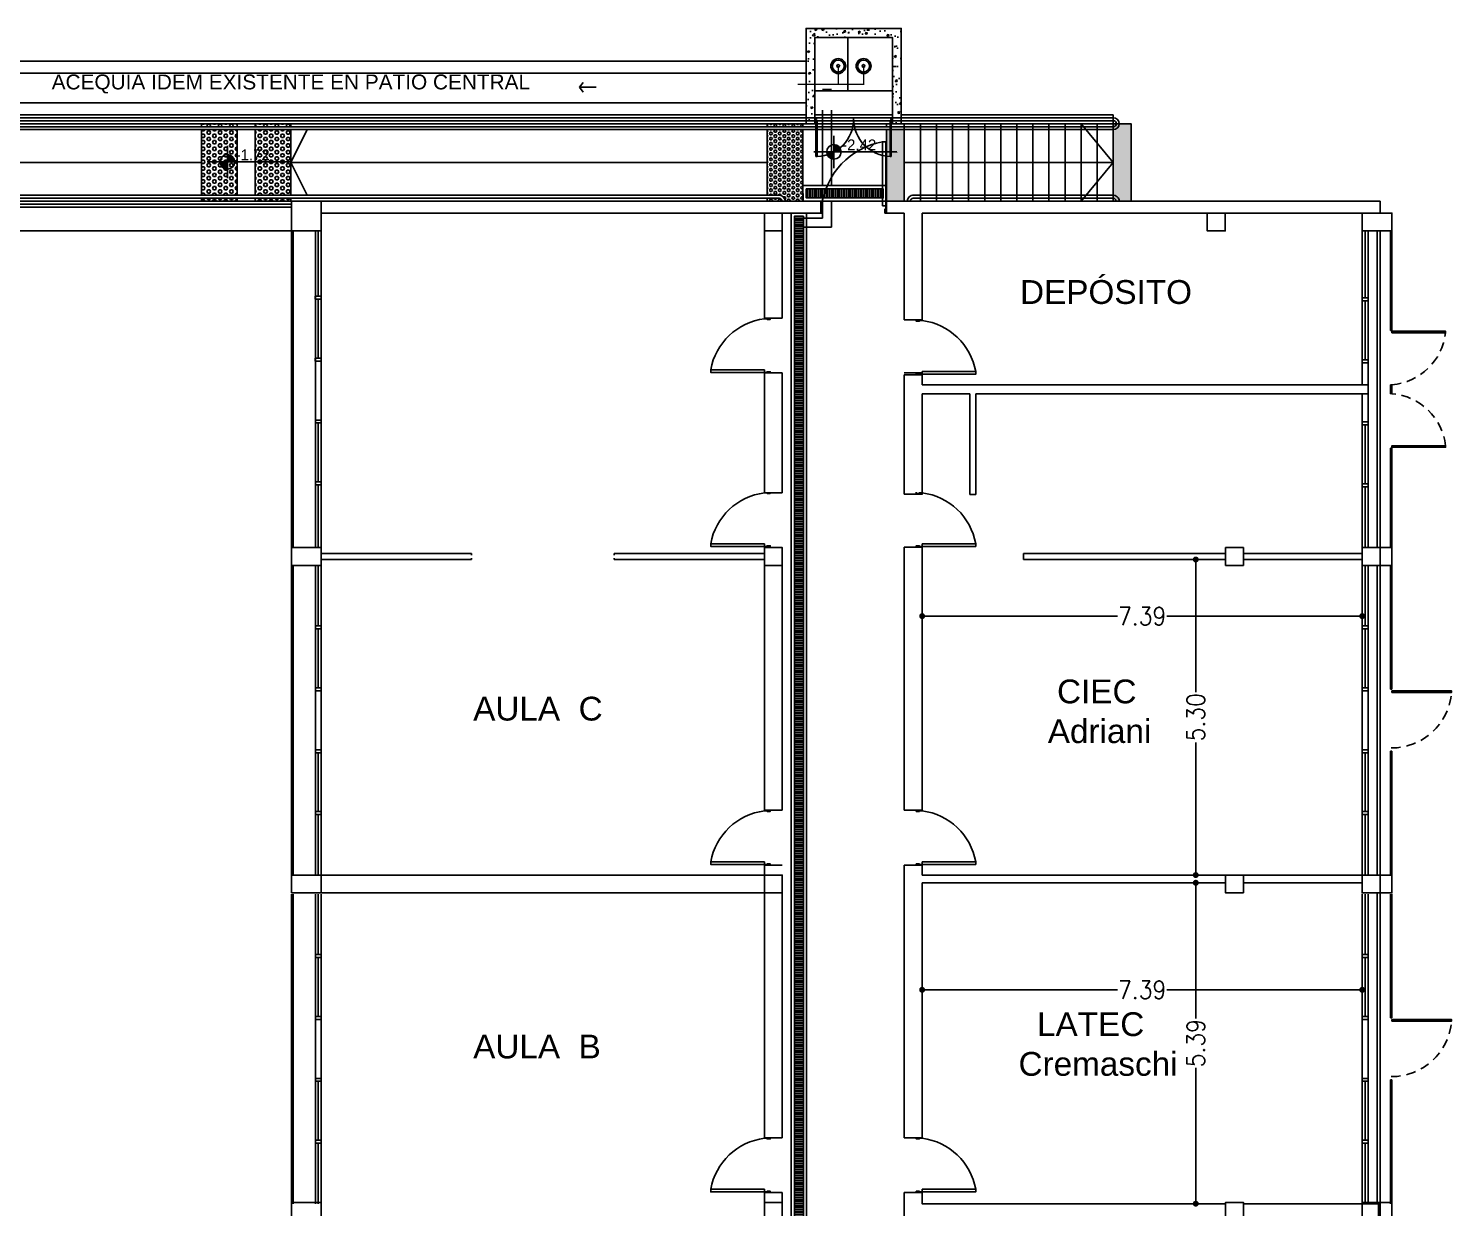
# Model space of a CAD drawing. Header units: millimetres. Extents: x -735 to -481, y 85 to 450.
# Drawn here: x -673.41 to -649.51, y 270.07 to 289.87 of the extents above; entities that cross this region are included whole.
import ezdxf

# ---------------------------------------------------------------- set-up
doc = ezdxf.new("R2010")
doc.units = ezdxf.units.MM
doc.header["$PDMODE"] = 35
doc.header["$PDSIZE"] = -2
doc.linetypes.add('DASHED2', pattern=[9.525, 6.35, -3.175])
doc.linetypes.add('HIDDEN2', pattern=[4.7625, 3.175, -1.5875])
doc.layers.get('0').update_dxf_attribs({"color": 6, "linetype": 'CONTINUOUS'})
doc.layers.get('Defpoints').update_dxf_attribs({"linetype": 'CONTINUOUS'})
for name, color, linetype in [('01', 1, 'CONTINUOUS'), ('1', 1, 'CONTINUOUS'), ('A-CARPINTERIAS PUERTAS', 2, 'CONTINUOUS'), ('A-MUROS', 5, 'CONTINUOUS'), ('dib - muro vista1', 1, 'CONTINUOUS'), ('dib - muro vista2', 2, 'CONTINUOUS'), ('dib-carpinterias', 1, 'CONTINUOUS'), ('dib-equip 1', 1, 'CONTINUOUS'), ('dib-muros corte', 5, 'CONTINUOUS'), ('dib-proyec aereas', 2, 'HIDDEN2'), ('E-COLUMNAS CUADRADAS', 6, 'CONTINUOUS'), ('ESCALERA', 2, 'CONTINUOUS'), ('ESTRUCTURA', 6, 'CONTINUOUS'), ('IN dib', 1, 'CONTINUOUS'), ('PISO', 8, 'CONTINUOUS'), ('PPT', 30, 'CONTINUOUS'), ('T-LOCALES', 7, 'CONTINUOUS'), ('TEXTO1-100', 1, 'CONTINUOUS'), ('VEENTANA', 4, 'CONTINUOUS')]:
    doc.layers.add(name, color=color, linetype=linetype)
doc.styles.add('ROMANS', font='romans', dxfattribs={"width": 0.9})
doc.styles.get("Standard").update_dxf_attribs({"font": 'arial.ttf'})
doc.styles.add('STYLE2', font='arial.ttf')
doc.dimstyles.new('COTAS1', dxfattribs={"dimtxt": 0.3, "dimasz": 0.1, "dimexe": 0.6, "dimexo": 0.2, "dimgap": 0.01, "dimtad": 0, "dimzin": 0, "dimdsep": 46, "dimtxsty": 'ROMANS', "dimblk": 'DOT', "dimcen": 2.5, "dimse1": 1, "dimse2": 1, "dimclrd": 256, "dimclre": 1, "dimclrt": 256, "dimadec": 0, "dimazin": 0, "dimtfac": 1, "dimtofl": 0, "dimtmove": 2, "dimatfit": 3, "dimldrblk": 'ARCHTICK', "dimfxl": 1, "dimtolj": 1, "dimtzin": 0, "dimarcsym": 0})

# ---------------------------------------------------------------- blocks, each defined once
blk = doc.blocks.new('puerta90')
at = {"color": 1}
blk.add_lwpolyline([(-0.055, 0.1), (-0.01, 0.1), (-0.01, 1), (-0.055, 1)], close=True, dxfattribs=at)
at = {"color": 2}
blk.add_lwpolyline([(-0.92, 0), (-0.9, 0), (-0.9, 0.055), (-0.91, 0.055), (-0.91, 0.1), (-0.92, 0.1)], dxfattribs=at)
at = {"color": 1}
blk.add_lwpolyline([(0, 0), (-0.02, 0), (-0.02, 0.055), (-0.01, 0.055), (-0.01, 0.1), (0, 0.1)], dxfattribs=at)
blk.add_arc((0.129, -0.031), 1.047, 100.1106, 172.827, dxfattribs=at)
blk = doc.blocks.new('SIMB cota nivel planta')
at = {"layer": '1'}
h = blk.add_hatch(color=256, dxfattribs=at)
h.dxf.hatch_style = 1
h.paths.add_polyline_path([(0, 0), (-0.122, 0, 0.414214), (0, -0.122)])
h = blk.add_hatch(color=256, dxfattribs=at)
h.dxf.hatch_style = 1
h.paths.add_polyline_path([(0, 0.122), (0, 0), (0.122, 0, 0.414214)])
for points in [[(0, -0.271), (0, 0.271), (0, 0.271)], [(-0.339, 0), (1.057, 0), (1.057, 0)]]:
    blk.add_lwpolyline(points, dxfattribs=at)
blk.add_circle((0, 0), 0.122, dxfattribs=at)
at = {"layer": '1', "style": 'STYLE2'}
blk.add_attdef('+/-0.00', (0.137, 0.028), '', height=0.18, dxfattribs=at)
blk = doc.blocks.new('_Dot')
at = {"color": 0, "linetype": 'ByBlock', "lineweight": -2}
blk.add_line((-0.5, 0), (-1, 0), dxfattribs=at)
at = {"color": 0, "linetype": 'ByBlock', "const_width": 0.5}
blk.add_lwpolyline([(-0.25, 0, 1), (0.25, 0, 1)], format="xyb", close=True, dxfattribs=at)
blk = doc.blocks.new('*D74')
at = {"layer": '01', "lineweight": -2, "transparency": 16777216}
for p, q in [((-653.81, 275.422), (-653.81, 273.242)), ((-653.81, 270.232), (-653.81, 272.412))]:
    blk.add_line(p, q, dxfattribs=at)
at = {"layer": 'Defpoints', "color": 0, "transparency": 16777216}
for p in [(-653.81, 275.522), (-653.81, 275.522), (-653.81, 270.132)]:
    blk.add_point(p, dxfattribs=at)
at = {"layer": '01', "lineweight": -2, "transparency": 16777216, "xscale": 0.1, "yscale": 0.1, "zscale": 0.1}
for p, rotation in [((-653.81, 275.522), 90), ((-653.81, 270.132), 270)]:
    blk.add_blockref('_Dot', p, dxfattribs=dict(at, rotation=rotation))
at = {"layer": '01', "transparency": 16777216, "insert": (-653.81, 272.827), "char_height": 0.3, "attachment_point": 5, "rotation": 90, "style": 'ROMANS'}
blk.add_mtext('\\A1;5.39', dxfattribs=at)
blk = doc.blocks.new('_ARCHTICK')
at = {"color": 0, "linetype": 'ByBlock', "const_width": 0.00381}
blk.add_lwpolyline([(-0.0127, -0.0127), (0.0127, 0.0127)], dxfattribs=at)
blk = doc.blocks.new('*D75')
at = {"layer": '01', "lineweight": -2, "transparency": 16777216}
for p, q in [((-653.81, 280.852), (-653.81, 278.723)), ((-653.81, 275.752), (-653.81, 277.881))]:
    blk.add_line(p, q, dxfattribs=at)
at = {"layer": 'Defpoints', "color": 0, "transparency": 16777216}
for p in [(-653.81, 280.952), (-653.81, 280.952), (-653.81, 275.652)]:
    blk.add_point(p, dxfattribs=at)
at = {"layer": '01', "lineweight": -2, "transparency": 16777216, "xscale": 0.1, "yscale": 0.1, "zscale": 0.1}
for p, rotation in [((-653.81, 280.952), 90), ((-653.81, 275.652), 270)]:
    blk.add_blockref('_Dot', p, dxfattribs=dict(at, rotation=rotation))
at = {"layer": '01', "transparency": 16777216, "insert": (-653.81, 278.302), "char_height": 0.3, "attachment_point": 5, "rotation": 90, "style": 'ROMANS'}
blk.add_mtext('\\A1;5.30', dxfattribs=at)
blk = doc.blocks.new('*D81')
at = {"layer": '01', "lineweight": -2, "transparency": 16777216}
for p, q in [((-658.305, 273.724), (-655.125, 273.724)), ((-651.115, 273.724), (-654.295, 273.724))]:
    blk.add_line(p, q, dxfattribs=at)
at = {"layer": 'Defpoints', "color": 0, "transparency": 16777216}
for p in [(-658.405, 273.724), (-651.015, 273.724), (-651.015, 273.724)]:
    blk.add_point(p, dxfattribs=at)
at = {"layer": '01', "lineweight": -2, "transparency": 16777216, "xscale": 0.1, "yscale": 0.1, "zscale": 0.1, "rotation": 180}
blk.add_blockref('_Dot', (-658.405, 273.724), dxfattribs=at)
at = {"layer": '01', "lineweight": -2, "transparency": 16777216, "xscale": 0.1, "yscale": 0.1, "zscale": 0.1}
blk.add_blockref('_Dot', (-651.015, 273.724), dxfattribs=at)
at = {"layer": '01', "transparency": 16777216, "insert": (-654.71, 273.724), "char_height": 0.3, "attachment_point": 5, "style": 'ROMANS'}
blk.add_mtext('\\A1;7.39', dxfattribs=at)
blk = doc.blocks.new('*D82')
at = {"layer": '01', "lineweight": -2, "transparency": 16777216}
for p, q in [((-658.305, 280.001), (-655.125, 280.001)), ((-651.115, 280.001), (-654.295, 280.001))]:
    blk.add_line(p, q, dxfattribs=at)
at = {"layer": 'Defpoints', "color": 0, "transparency": 16777216}
for p in [(-658.405, 280.001), (-651.015, 280.001), (-651.015, 280.001)]:
    blk.add_point(p, dxfattribs=at)
at = {"layer": '01', "lineweight": -2, "transparency": 16777216, "xscale": 0.1, "yscale": 0.1, "zscale": 0.1, "rotation": 180}
blk.add_blockref('_Dot', (-658.405, 280.001), dxfattribs=at)
at = {"layer": '01', "lineweight": -2, "transparency": 16777216, "xscale": 0.1, "yscale": 0.1, "zscale": 0.1}
blk.add_blockref('_Dot', (-651.015, 280.001), dxfattribs=at)
at = {"layer": '01', "transparency": 16777216, "insert": (-654.71, 280.001), "char_height": 0.3, "attachment_point": 5, "style": 'ROMANS'}
blk.add_mtext('\\A1;7.39', dxfattribs=at)

msp = doc.modelspace()

# ---------------------------------------------------------------- hatches: boundary and pattern name
at = {"layer": 'IN dib'}
h = msp.add_hatch(dxfattribs=at)
h.set_pattern_fill('LINE', color=256, scale=0.01, angle=90)
h.set_pattern_definition([(90, (0, 61.108508), (-0.03175, 2e-18), [])])
h.paths.add_polyline_path([(-660.351, 287.179), (-659.071, 287.178), (-659.071, 287.026), (-660.351, 287.027)])
at = {"layer": 'IN dib', "ltscale": 0.1}
h = msp.add_hatch(dxfattribs=at)
h.set_pattern_fill('LINE,_O', color=256, scale=0.01, angle=180)
h.set_pattern_definition([(180, (0, 60.648553), (-4e-18, -0.03175), [])])
h.paths.add_polyline_path([(-660.551, 258.058), (-660.399, 258.058), (-660.399, 286.718), (-660.551, 286.718)])
at = {"layer": 'PISO'}
h = msp.add_hatch(dxfattribs=at)
h.set_pattern_fill('AR-CONC', color=256, scale=0.002)
h.set_pattern_definition([(50, (4e-06, 59.90838), (0.36436934, -0.03187817), [0.0381, -0.4191]), (355, (4e-06, 59.90838), (-0.07048684, 0.3821137), [0.03048, -0.33528117]), (100.451445, (0.03037, 59.90572), (0.2938825, 0.3502355), [0.03238002, -0.35618049]), (46.1842, (4e-06, 60.01), (0.54215808, -0.08408466), [0.05715, -0.62865]), (96.63556, (0.0452, 60.00297), (0.47480827, 0.49485225), [0.04857005, -0.5342712]), (351.18415, (4e-06, 60.01), (0.47480827, 0.49485225), [0.04571993, -0.50291946]), (21, (0.0508, 59.98458), (0.30322878, -0.2045304), [0.0381, -0.4191]), (326, (0.0508, 59.98458), (0.12360406, 0.36837593), [0.03048, -0.33528]), (71.451445, (0.07607, 59.96753), (0.42683284, 0.16384554), [0.03238002, -0.35617988]), (37.5, (4e-06, 59.90838), (0.006177207, 0.169110078), [0, -0.331216, 0, -0.34036, 0, -0.33655]), (7.5, (4e-06, 59.90838), (0.133639325, 0.20036115), [0, -0.194056, 0, -0.323596, 0, -0.12827]), (327.5, (-0.11328, 59.90838), (0.27118119, -0.011457488), [0, -0.127, 0, -0.39624, 0, -0.52578]), (317.5, (-0.16408, 59.90838), (0.29625836, 0.05085298), [0, -0.1651, 0, -0.263144, 0, -0.37338])])
h.paths.add_polyline_path([(-658.905, 288.272), (-658.905, 289.722), (-660.205, 289.722), (-660.205, 288.272), (-660.355, 288.272), (-660.355, 289.872), (-658.755, 289.872), (-658.755, 288.272)])
h = msp.add_hatch(dxfattribs=at)
h.set_pattern_fill('HEX', color=256, scale=0.01, angle=180, style=0)
h.set_pattern_definition([(180, (-1.999996, 60.64838), (-7e-18, -0.054992613), [0.03175, -0.0635]), (300, (-1.999996, 60.64838), (0.047625, 0.0274963066), [0.03175, -0.0635]), (240, (-2.031746, 60.64838), (0.047625, -0.0274963066), [0.03175, -0.0635])])
h.paths.add_polyline_path([(-669.006, 288.172), (-669.224, 288.172), (-669.606, 288.172), (-669.606, 287.79), (-669.606, 287.072), (-669.006, 287.072)])
h.paths.add_polyline_path([(-669.906, 287.49), (-669.906, 288.172), (-670.506, 288.172), (-670.506, 287.072), (-670.324, 287.072), (-669.906, 287.072)])
h.paths.add_polyline_path([(-669.006, 287.022), (-669.606, 287.022), (-669.606, 286.972), (-669.006, 286.972)])
h.paths.add_polyline_path([(-669.906, 287.022), (-670.374, 287.022), (-670.506, 287.022), (-670.506, 286.972), (-669.906, 286.972)])
h.paths.add_polyline_path([(-669.906, 288.272), (-670.506, 288.272), (-670.506, 288.222), (-669.906, 288.222)])
h.paths.add_polyline_path([(-669.006, 288.272), (-669.124, 288.272), (-669.606, 288.272), (-669.606, 288.222), (-669.174, 288.222), (-669.006, 288.222)])
h = msp.add_hatch(dxfattribs=at)
h.set_pattern_fill('HEX', color=256, scale=0.2, angle=180, style=0)
h.set_pattern_definition([(180, (-569.282842, 332.64218), (-5e-18, -0.04330127), [0.025, -0.05]), (300, (-569.282842, 332.64218), (0.0375, 0.021650635), [0.025, -0.05]), (240, (-569.307842, 332.64218), (0.0375, -0.021650635), [0.025, -0.05])])
edge = h.paths.add_edge_path()
edge.add_arc((-660.809, 286.968), 0.0538, 363.9103, 446.0897)
edge.add_line((-660.806, 287.022), (-661.006, 287.022))
edge.add_line((-661.006, 287.022), (-661.006, 286.972))
edge.add_line((-661.006, 286.972), (-660.756, 286.972))
edge = h.paths.add_edge_path()
edge.add_line((-660.406, 288.172), (-661.006, 288.172))
edge.add_line((-661.006, 288.172), (-661.006, 287.072))
edge.add_line((-661.006, 287.072), (-660.814, 287.072))
edge.add_arc((-660.809, 286.968), 0.104, 362.0254, 452.8148, ccw=False)
edge.add_line((-660.706, 286.972), (-660.406, 286.972))
edge.add_line((-660.406, 286.972), (-660.406, 288.172))
h.paths.add_polyline_path([(-661.006, 288.222), (-660.406, 288.222), (-660.406, 288.272), (-661.006, 288.272)])
h = msp.add_hatch(dxfattribs=at)
h.set_pattern_fill('HEX', color=256, scale=0.008, angle=180, style=0)
h.set_pattern_definition([(180, (4e-06, 59.90838), (-5e-18, -0.0439940905), [0.0254, -0.0508]), (300, (4e-06, 59.90838), (0.0381, 0.0219970453), [0.0254, -0.0508]), (240, (-0.025396, 59.90838), (0.0381, -0.0219970453), [0.0254, -0.0508])])
h.paths.add_polyline_path([(-659.005, 288.172), (-658.705, 288.172), (-658.705, 286.972), (-659.005, 286.972)])
h.paths.add_polyline_path([(-655.195, 288.272), (-654.895, 288.272), (-654.895, 286.972), (-655.195, 286.972)])

# ---------------------------------------------------------------- linework, layer by layer
at = {"layer": '01'}
for points in [[(-658.705, 286.972), (-658.705, 288.272)], [(-658.435, 286.972), (-658.435, 288.272)], [(-658.165, 286.972), (-658.165, 288.272)], [(-657.895, 286.972), (-657.895, 288.272)], [(-657.625, 286.972), (-657.625, 288.272)], [(-657.355, 286.972), (-657.355, 288.272)], [(-657.085, 286.972), (-657.085, 288.272)], [(-656.815, 286.972), (-656.815, 288.272)], [(-656.545, 286.972), (-656.545, 288.272)], [(-656.275, 286.972), (-656.275, 288.272)], [(-656.005, 286.972), (-656.005, 288.272)], [(-655.735, 286.972), (-655.735, 288.272)], [(-655.465, 286.972), (-655.465, 288.272)], [(-655.195, 286.972), (-655.195, 288.272)]]:
    msp.add_lwpolyline(points, dxfattribs=at)
at = {"layer": '1'}
for p, q in [((-660.355, 288.422), (-688.006, 288.422)), ((-688.006, 288.272), (-669.195, 288.272)), ((-669.124, 288.272), (-660.355, 288.272)), ((-655.195, 288.422), (-658.755, 288.422)), ((-658.755, 288.272), (-655.195, 288.272)), ((-658.705, 288.272), (-658.705, 288.272)), ((-688.006, 286.972), (-668.995, 286.972)), ((-655.195, 286.972), (-655.095, 286.972))]:
    msp.add_line(p, q, dxfattribs=at)
at = {"layer": '1', "ltscale": 2.5}
for points in [[(-660.355, 289.722), (-660.355, 288.764)], [(-664.095, 288.965), (-664.16, 288.884)], [(-664.095, 288.965), (-664.16, 288.884)], [(-663.877, 288.884), (-664.16, 288.884)], [(-664.095, 288.804), (-664.16, 288.884)], [(-663.877, 288.884), (-664.16, 288.884)], [(-664.095, 288.804), (-664.16, 288.884)], [(-658.905, 288.822), (-660.205, 288.822)], [(-658.905, 288.822), (-660.205, 288.822)], [(-660.355, 288.544), (-660.355, 288.422)]]:
    msp.add_lwpolyline(points, dxfattribs=at)
at = {"layer": '1'}
msp.add_lwpolyline([(-660.205, 289.722), (-658.905, 289.722), (-658.905, 288.272), (-660.205, 288.272)], close=True, dxfattribs=at)
for points in [[(-688.005, 289.321), (-660.355, 289.322)], [(-688.005, 289.121), (-660.355, 289.122)], [(-688.005, 288.621), (-660.355, 288.622)], [(-655.195, 288.272), (-655.195, 288.422)], [(-688.006, 286.472), (-668.996, 286.472)]]:
    msp.add_lwpolyline(points, dxfattribs=at)
at = {"layer": '1', "ltscale": 2.5}
for points in [[(-659.813, 289.241, 0.02, 0.02, 0), (-659.813, 288.933, 0.02, 0.02, 0), (-659.62, 288.933, 0.02, 0.02, 0), (-660.495, 288.933, 0.02, 0.02, 0)], [(-659.388, 289.241, 0.02, 0.02, 0), (-659.388, 288.933, 0.02, 0.02, 0), (-659.62, 288.933, 0, 0, 0)]]:
    msp.add_lwpolyline(points, format="xyseb", dxfattribs=at)
for centre, radius in [((-659.813, 289.241), 0.126), ((-659.813, 289.241), 0.101), ((-659.813, 289.241), 0.0232), ((-659.388, 289.241), 0.126), ((-659.388, 289.241), 0.101), ((-659.388, 289.241), 0.0232)]:
    msp.add_circle(centre, radius, dxfattribs=at)
at = {"layer": 'A-CARPINTERIAS PUERTAS', "color": 2}
for points in [[(-650.516, 284.787), (-649.616, 284.787), (-649.616, 284.762), (-650.516, 284.762)], [(-650.515, 284.786), (-649.615, 284.786), (-649.615, 284.761), (-650.515, 284.761)], [(-650.515, 282.838), (-649.615, 282.838), (-649.615, 282.863), (-650.515, 282.863)], [(-650.515, 278.745), (-649.515, 278.745), (-649.515, 278.72), (-650.515, 278.72)], [(-650.515, 273.225), (-649.515, 273.225), (-649.515, 273.2), (-650.515, 273.2)]]:
    msp.add_lwpolyline(points, close=True, dxfattribs=at)
at = {"layer": 'A-CARPINTERIAS PUERTAS', "color": 1, "linetype": 'HIDDEN2', "ltscale": 0.05}
for centre, radius, start, end in [((-650.599, 284.873), 0.99, 274.8484, 353.5062), ((-650.599, 282.751), 0.99, 6.4938, 85.1516), ((-650.523, 278.797), 1.011, 269.7271, 355.6201), ((-650.523, 273.277), 1.011, 269.7271, 355.6201)]:
    msp.add_arc(centre, radius, start, end, dxfattribs=at)
at = {"layer": 'A-MUROS'}
for p, q in [((-668.495, 286.972), (-660.105, 286.972)), ((-668.495, 286.772), (-660.755, 286.772)), ((-668.206, 286.772), (-660.105, 286.772)), ((-660.105, 286.772), (-660.105, 286.972)), ((-659.006, 286.972), (-650.84, 286.972)), ((-659.005, 286.972), (-650.716, 286.972)), ((-658.705, 286.772), (-658.705, 286.772)), ((-658.705, 284.975), (-658.705, 286.772)), ((-658.406, 286.772), (-651.016, 286.772)), ((-658.405, 286.772), (-651.015, 286.772)), ((-658.405, 284.965), (-658.405, 286.772)), ((-661.055, 285.005), (-661.055, 286.472)), ((-660.755, 285.005), (-660.755, 286.472)), ((-660.755, 285.005), (-661.055, 285.005)), ((-658.705, 284.975), (-658.405, 284.975)), ((-660.755, 282.073), (-660.755, 284.085)), ((-658.706, 284.085), (-658.406, 284.085)), ((-658.706, 284.055), (-658.406, 284.055)), ((-658.705, 282.052), (-658.705, 284.055)), ((-658.705, 284.055), (-658.405, 284.055)), ((-658.405, 284.055), (-658.405, 283.887)), ((-658.405, 283.887), (-650.915, 283.887)), ((-657.605, 283.737), (-658.405, 283.737)), ((-658.405, 283.737), (-658.405, 282.042)), ((-657.605, 283.737), (-657.605, 282.042)), ((-650.915, 283.737), (-657.505, 283.737)), ((-657.505, 283.737), (-657.505, 282.042)), ((-661.055, 282.073), (-660.755, 282.073)), ((-658.705, 282.052), (-658.405, 282.052)), ((-668.495, 281.052), (-665.975, 281.052)), ((-665.975, 281.027), (-665.975, 281.052)), ((-663.575, 281.052), (-661.055, 281.052)), ((-663.575, 281.027), (-663.575, 281.052)), ((-658.705, 276.74), (-658.705, 281.162)), ((-656.705, 281.052), (-653.31, 281.052)), ((-653.01, 281.052), (-651.015, 281.052)), ((-668.495, 280.952), (-665.975, 280.952)), ((-665.975, 280.952), (-665.975, 280.977)), ((-663.575, 280.952), (-663.575, 280.977)), ((-663.575, 280.952), (-661.055, 280.952)), ((-661.055, 276.74), (-661.055, 280.852)), ((-660.755, 276.74), (-660.755, 280.852)), ((-656.705, 280.952), (-653.31, 280.952)), ((-653.01, 280.952), (-651.015, 280.952)), ((-660.755, 276.74), (-661.055, 276.74)), ((-658.705, 271.24), (-658.705, 275.82)), ((-658.705, 275.82), (-658.405, 275.82)), ((-658.405, 275.82), (-658.405, 275.652)), ((-668.495, 275.652), (-661.055, 275.652)), ((-658.405, 275.652), (-653.31, 275.652)), ((-651.015, 275.652), (-653.01, 275.652)), ((-668.495, 275.352), (-661.055, 275.352)), ((-661.055, 271.24), (-661.055, 275.352)), ((-660.755, 275.352), (-660.755, 271.24)), ((-658.405, 275.522), (-658.405, 271.24)), ((-658.405, 275.522), (-653.31, 275.522)), ((-651.015, 275.522), (-653.01, 275.522)), ((-660.755, 271.24), (-661.055, 271.24)), ((-658.705, 271.24), (-658.405, 271.24)), ((-660.755, 270.32), (-661.055, 270.32)), ((-661.055, 270.32), (-661.055, 270.152)), ((-660.755, 270.152), (-660.755, 270.32)), ((-658.705, 265.569), (-658.705, 270.32)), ((-658.705, 270.32), (-658.405, 270.32)), ((-650.74, 270.132), (-653.01, 270.132))]:
    msp.add_line(p, q, dxfattribs=at)
at = {"layer": 'A-MUROS', "color": 2}
msp.add_line((-657.605, 282.042), (-657.505, 282.042), dxfattribs=at)
at = {"layer": 'A-MUROS'}
for points in [[(-658.905, 288.272), (-658.905, 289.722), (-660.205, 289.722), (-660.205, 288.272), (-660.355, 288.272), (-660.355, 289.872), (-658.755, 289.872), (-658.755, 288.272), (-658.905, 288.272)], [(-658.705, 286.772), (-659.005, 286.772), (-659.005, 286.972), (-659.006, 286.972)], [(-660.755, 284.085), (-661.055, 284.085), (-661.055, 283.767)], [(-661.055, 283.767), (-661.055, 282.072)], [(-658.705, 281.162), (-658.405, 281.162), (-658.405, 276.74), (-658.705, 276.74)], [(-660.755, 275.82), (-661.055, 275.82), (-661.055, 275.652)], [(-653.31, 270.132), (-658.405, 270.132), (-658.405, 270.32)]]:
    msp.add_lwpolyline(points, dxfattribs=at)
at = {"layer": 'dib - muro vista1', "ltscale": 0.02}
msp.add_line((-660.205, 288.272), (-658.905, 288.272), dxfattribs=at)
at = {"layer": 'dib - muro vista1'}
for points in [[(-660.192, 288.334), (-660.188, 288.334), (-660.188, 288.354), (-660.18, 288.354), (-660.18, 288.369), (-660.192, 288.369), (-660.192, 288.369), (-660.192, 288.369)], [(-658.918, 288.334), (-658.923, 288.334), (-658.923, 288.354), (-658.931, 288.354), (-658.931, 288.369), (-658.918, 288.369), (-658.918, 288.369), (-658.918, 288.369)]]:
    msp.add_lwpolyline(points, dxfattribs=at)
at = {"layer": 'dib - muro vista2'}
for p, q in [((-660.188, 288.334), (-660.168, 288.334)), ((-660.188, 288.334), (-660.188, 287.721)), ((-660.168, 288.334), (-660.168, 287.721)), ((-658.923, 288.334), (-658.942, 288.334)), ((-658.942, 288.334), (-658.942, 287.721)), ((-658.923, 288.334), (-658.923, 287.721)), ((-670.146, 286.972), (-670.378, 286.972)), ((-650.766, 281.152), (-650.766, 286.472)), ((-650.716, 281.152), (-650.716, 286.472)), ((-650.766, 275.652), (-650.766, 280.852)), ((-650.716, 275.652), (-650.716, 280.852)), ((-650.766, 270.152), (-650.766, 275.352)), ((-650.716, 254.952), (-650.716, 275.352))]:
    msp.add_line(p, q, dxfattribs=at)
for points in [[(-660.192, 288.369), (-660.192, 288.334), (-660.205, 288.334), (-660.205, 288.369)], [(-658.918, 288.37), (-658.918, 288.334), (-658.905, 288.334), (-658.905, 288.369)]]:
    msp.add_lwpolyline(points, close=True, dxfattribs=at)
for points in [[(-660.188, 287.721), (-660.168, 287.721)], [(-658.942, 287.721), (-658.923, 287.721)]]:
    msp.add_lwpolyline(points, dxfattribs=at)
for centre, start, end in [((-660.188, 288.354), 271.8145, 359.9797), ((-658.922, 288.354), 180.0203, 268.1855)]:
    msp.add_arc(centre, 0.633, start, end, dxfattribs=at)
at = {"layer": 'dib-carpinterias', "color": 2}
for p, q in [((-664.298, 288.172), (-665.298, 288.172)), ((-668.971, 285.35), (-668.996, 285.35)), ((-668.97, 285.35), (-668.995, 285.35)), ((-668.971, 284.31), (-668.996, 284.31)), ((-668.97, 284.31), (-668.995, 284.31)), ((-668.97, 283.27), (-668.995, 283.27)), ((-668.97, 279.812), (-668.995, 279.812)), ((-668.97, 278.772), (-668.995, 278.772)), ((-668.97, 277.732), (-668.995, 277.732)), ((-668.97, 276.692), (-668.995, 276.692)), ((-668.97, 274.292), (-668.995, 274.292)), ((-668.97, 273.252), (-668.995, 273.252)), ((-668.97, 272.212), (-668.995, 272.212)), ((-668.97, 271.172), (-668.995, 271.172))]:
    msp.add_line(p, q, dxfattribs=at)
at = {"layer": 'dib-carpinterias'}
for p, q in [((-668.995, 286.472), (-668.995, 283.27)), ((-668.97, 286.472), (-668.97, 283.27)), ((-668.595, 286.472), (-668.595, 281.152)), ((-668.546, 286.472), (-668.546, 285.375)), ((-668.545, 286.472), (-668.545, 285.375)), ((-668.495, 286.472), (-668.495, 281.152)), ((-651.016, 286.472), (-651.016, 284.305)), ((-651.015, 286.472), (-651.015, 284.305)), ((-650.966, 286.472), (-650.966, 285.345)), ((-650.965, 286.472), (-650.965, 285.345)), ((-650.916, 286.472), (-650.916, 284.305)), ((-650.915, 286.472), (-650.915, 284.305)), ((-650.541, 286.472), (-650.541, 284.8)), ((-650.54, 286.472), (-650.54, 284.8)), ((-650.516, 286.472), (-650.516, 284.8)), ((-650.515, 286.472), (-650.515, 284.8)), ((-668.546, 285.325), (-668.546, 284.335)), ((-668.545, 285.325), (-668.545, 284.335)), ((-650.966, 285.295), (-650.966, 284.305)), ((-650.965, 285.295), (-650.965, 284.305)), ((-650.541, 285.32), (-650.516, 285.32)), ((-650.54, 285.32), (-650.515, 285.32)), ((-650.541, 284.8), (-650.516, 284.8)), ((-650.54, 284.8), (-650.515, 284.8)), ((-651.015, 284.255), (-651.015, 283.887)), ((-650.915, 284.255), (-650.915, 283.887)), ((-651.015, 283.265), (-651.015, 283.737)), ((-650.915, 283.265), (-650.915, 283.737)), ((-668.995, 283.27), (-668.995, 281.152)), ((-668.97, 283.27), (-668.97, 281.152)), ((-668.545, 283.245), (-668.545, 282.255)), ((-651.015, 283.215), (-651.015, 281.152)), ((-650.965, 283.215), (-650.965, 282.225)), ((-650.915, 283.215), (-650.915, 281.152)), ((-650.54, 282.823), (-650.515, 282.823)), ((-650.54, 282.823), (-650.54, 281.152)), ((-650.515, 282.823), (-650.515, 281.152)), ((-668.545, 282.205), (-668.545, 281.152)), ((-650.965, 282.175), (-650.965, 281.152)), ((-650.54, 282.2), (-650.515, 282.2)), ((-668.995, 280.852), (-668.995, 277.732)), ((-668.97, 280.852), (-668.97, 277.732)), ((-668.595, 280.852), (-668.595, 275.652)), ((-668.545, 280.852), (-668.545, 279.837)), ((-668.495, 280.852), (-668.495, 275.652)), ((-651.015, 280.852), (-651.015, 275.652)), ((-650.965, 280.852), (-650.965, 279.837)), ((-650.915, 280.852), (-650.915, 275.652)), ((-650.54, 280.852), (-650.54, 278.772)), ((-650.515, 280.852), (-650.515, 278.772)), ((-668.545, 279.787), (-668.545, 278.797)), ((-650.965, 279.787), (-650.965, 278.797)), ((-650.54, 279.812), (-650.515, 279.812)), ((-650.54, 278.772), (-650.515, 278.772)), ((-668.995, 277.732), (-668.995, 275.652)), ((-668.97, 277.732), (-668.97, 275.652)), ((-668.545, 277.707), (-668.545, 276.717)), ((-650.965, 277.707), (-650.965, 276.717)), ((-650.54, 277.732), (-650.515, 277.732)), ((-650.54, 277.732), (-650.54, 275.652)), ((-650.515, 277.732), (-650.515, 275.652)), ((-668.545, 276.667), (-668.545, 275.652)), ((-650.965, 276.667), (-650.965, 275.652)), ((-650.54, 276.692), (-650.515, 276.692)), ((-668.995, 275.332), (-668.995, 272.212)), ((-668.97, 275.332), (-668.97, 272.212)), ((-668.595, 275.332), (-668.595, 270.132)), ((-668.545, 275.332), (-668.545, 274.317)), ((-668.495, 275.332), (-668.495, 270.132)), ((-651.015, 275.332), (-651.015, 270.132)), ((-650.965, 275.332), (-650.965, 274.317)), ((-650.915, 275.332), (-650.915, 270.132)), ((-650.54, 275.332), (-650.54, 273.252)), ((-650.515, 275.332), (-650.515, 273.252)), ((-668.545, 274.267), (-668.545, 273.277)), ((-650.965, 274.267), (-650.965, 273.277)), ((-650.54, 274.292), (-650.515, 274.292)), ((-650.54, 273.252), (-650.515, 273.252)), ((-668.995, 272.212), (-668.995, 270.132)), ((-668.97, 272.212), (-668.97, 270.132)), ((-650.54, 272.212), (-650.515, 272.212)), ((-650.54, 272.212), (-650.54, 270.132)), ((-650.515, 272.212), (-650.515, 270.132)), ((-668.545, 272.187), (-668.545, 271.197)), ((-650.965, 272.187), (-650.965, 271.197)), ((-668.545, 271.147), (-668.545, 270.132)), ((-650.965, 271.147), (-650.965, 270.132)), ((-650.54, 271.172), (-650.515, 271.172))]:
    msp.add_line(p, q, dxfattribs=at)
at = {"layer": 'dib-carpinterias', "color": 2}
for points in [[(-668.496, 285.35), (-668.496, 285.375), (-668.596, 285.375), (-668.596, 285.325), (-668.496, 285.325)], [(-668.495, 285.35), (-668.495, 285.375), (-668.595, 285.375), (-668.595, 285.325), (-668.495, 285.325)], [(-651.016, 285.32), (-651.016, 285.345), (-650.916, 285.345), (-650.916, 285.295), (-651.016, 285.295)], [(-651.015, 285.32), (-651.015, 285.345), (-650.915, 285.345), (-650.915, 285.295), (-651.015, 285.295)], [(-668.496, 284.31), (-668.496, 284.335), (-668.596, 284.335), (-668.596, 284.285), (-668.496, 284.285)], [(-668.495, 284.31), (-668.495, 284.335), (-668.595, 284.335), (-668.595, 284.285), (-668.495, 284.285)], [(-651.016, 284.28), (-651.016, 284.305), (-650.916, 284.305), (-650.916, 284.255), (-651.016, 284.255)], [(-651.015, 284.28), (-651.015, 284.305), (-650.915, 284.305), (-650.915, 284.255), (-651.015, 284.255)], [(-668.495, 283.27), (-668.495, 283.295), (-668.595, 283.295), (-668.595, 283.245), (-668.495, 283.245)], [(-651.015, 283.24), (-651.015, 283.265), (-650.915, 283.265), (-650.915, 283.215), (-651.015, 283.215)], [(-668.495, 282.23), (-668.495, 282.255), (-668.595, 282.255), (-668.595, 282.205), (-668.495, 282.205)], [(-651.015, 282.2), (-651.015, 282.225), (-650.915, 282.225), (-650.915, 282.175), (-651.015, 282.175)], [(-668.495, 279.812), (-668.495, 279.837), (-668.595, 279.837), (-668.595, 279.787), (-668.495, 279.787)], [(-651.015, 279.812), (-651.015, 279.837), (-650.915, 279.837), (-650.915, 279.787), (-651.015, 279.787)], [(-668.495, 278.772), (-668.495, 278.797), (-668.595, 278.797), (-668.595, 278.747), (-668.495, 278.747)], [(-651.015, 278.772), (-651.015, 278.797), (-650.915, 278.797), (-650.915, 278.747), (-651.015, 278.747)], [(-668.495, 277.732), (-668.495, 277.757), (-668.595, 277.757), (-668.595, 277.707), (-668.495, 277.707)], [(-651.015, 277.732), (-651.015, 277.757), (-650.915, 277.757), (-650.915, 277.707), (-651.015, 277.707)], [(-668.495, 276.692), (-668.495, 276.717), (-668.595, 276.717), (-668.595, 276.667), (-668.495, 276.667)], [(-651.015, 276.692), (-651.015, 276.717), (-650.915, 276.717), (-650.915, 276.667), (-651.015, 276.667)], [(-668.495, 274.292), (-668.495, 274.317), (-668.595, 274.317), (-668.595, 274.267), (-668.495, 274.267)], [(-651.015, 274.292), (-651.015, 274.317), (-650.915, 274.317), (-650.915, 274.267), (-651.015, 274.267)], [(-651.015, 273.252), (-651.015, 273.277), (-650.915, 273.277), (-650.915, 273.227), (-651.015, 273.227)], [(-668.495, 272.212), (-668.495, 272.237), (-668.595, 272.237), (-668.595, 272.187), (-668.495, 272.187)], [(-651.015, 272.212), (-651.015, 272.237), (-650.915, 272.237), (-650.915, 272.187), (-651.015, 272.187)], [(-668.495, 271.172), (-668.495, 271.197), (-668.595, 271.197), (-668.595, 271.147), (-668.495, 271.147)], [(-651.015, 271.172), (-651.015, 271.197), (-650.915, 271.197), (-650.915, 271.147), (-651.015, 271.147)]]:
    msp.add_lwpolyline(points, close=True, dxfattribs=at)
at = {"layer": 'dib-carpinterias'}
for points in [[(-650.54, 283.887), (-650.54, 283.738), (-650.515, 283.738), (-650.515, 283.887)], [(-668.495, 273.252), (-668.495, 273.277), (-668.595, 273.277), (-668.595, 273.227), (-668.495, 273.227)]]:
    msp.add_lwpolyline(points, close=True, dxfattribs=at)
at = {"layer": 'dib-equip 1'}
for p, q in [((-661.006, 288.222), (-661.006, 288.272)), ((-661.006, 287.072), (-661.006, 288.172)), ((-661.006, 286.972), (-661.006, 287.022))]:
    msp.add_line(p, q, dxfattribs=at)
for points in [[(-670.506, 288.222), (-670.506, 288.272)], [(-669.006, 288.222), (-669.006, 288.272)], [(-655.195, 287.622), (-655.735, 288.272)], [(-670.506, 287.072), (-670.506, 288.172)], [(-669.006, 287.072), (-669.006, 288.172)], [(-669.006, 287.622), (-668.734, 288.172)], [(-670.506, 287.622), (-678.506, 287.622)], [(-661.006, 287.622), (-669.006, 287.622)], [(-669.006, 287.622), (-668.734, 287.072)], [(-661.006, 287.622), (-669.006, 287.622)], [(-669.006, 287.622), (-668.734, 287.072)], [(-658.705, 287.622), (-655.195, 287.622)], [(-655.195, 287.622), (-655.735, 286.972)], [(-670.506, 286.972), (-670.506, 287.022)], [(-670.506, 286.972), (-670.506, 287.022)], [(-669.006, 286.972), (-669.006, 287.022)], [(-669.006, 286.972), (-669.006, 287.022)]]:
    msp.add_lwpolyline(points, dxfattribs=at)
at = {"layer": 'dib-muros corte'}
for p, q in [((-670.496, 286.972), (-660.756, 286.972)), ((-670.495, 286.972), (-660.506, 286.972)), ((-668.496, 286.772), (-660.756, 286.772)), ((-650.716, 286.772), (-650.716, 286.972)), ((-650.915, 283.887), (-650.915, 283.737)), ((-656.705, 281.052), (-656.705, 280.952))]:
    msp.add_line(p, q, dxfattribs=at)
at = {"layer": 'dib-proyec aereas'}
for points in [[(-658.905, 288.422), (-660.205, 288.422)], [(-660.205, 288.272), (-658.905, 288.272)]]:
    msp.add_lwpolyline(points, dxfattribs=at)
at = {"layer": 'E-COLUMNAS CUADRADAS'}
for points in [[(-668.996, 286.972), (-668.996, 286.472), (-668.496, 286.472), (-668.496, 286.972), (-668.996, 286.972)], [(-660.755, 286.472), (-660.755, 286.772), (-661.055, 286.772), (-661.055, 286.472), (-660.755, 286.472)], [(-668.995, 280.852), (-668.495, 280.852), (-668.495, 281.152), (-668.995, 281.152), (-668.995, 280.852)], [(-660.755, 280.852), (-660.755, 281.152), (-661.055, 281.152), (-661.055, 280.852), (-660.755, 280.852)], [(-653.01, 280.852), (-653.01, 281.152), (-653.31, 281.152), (-653.31, 280.852), (-653.01, 280.852)], [(-651.015, 280.852), (-650.515, 280.852), (-650.515, 281.152), (-651.015, 281.152), (-651.015, 280.852)], [(-668.995, 275.352), (-668.495, 275.352), (-668.495, 275.652), (-668.995, 275.652), (-668.995, 275.352)], [(-660.755, 275.352), (-660.755, 275.652), (-661.055, 275.652)], [(-661.055, 275.652), (-661.055, 275.352), (-660.755, 275.352)], [(-653.01, 275.352), (-653.01, 275.652), (-653.31, 275.652), (-653.31, 275.352), (-653.01, 275.352)], [(-651.015, 275.352), (-650.515, 275.352), (-650.515, 275.652), (-651.015, 275.652), (-651.015, 275.352)], [(-668.995, 269.852), (-668.495, 269.852), (-668.495, 270.152), (-668.995, 270.152), (-668.995, 269.852)], [(-660.755, 269.852), (-660.755, 270.152), (-661.055, 270.152), (-661.055, 269.852), (-660.755, 269.852)], [(-653.01, 269.852), (-653.01, 270.152), (-653.31, 270.152), (-653.31, 269.852), (-653.01, 269.852)], [(-650.74, 269.852), (-650.515, 269.852), (-650.515, 270.152), (-650.74, 270.152), (-650.74, 269.852)]]:
    msp.add_lwpolyline(points, dxfattribs=at)
for points in [[(-653.616, 286.772), (-653.616, 286.472), (-653.316, 286.472), (-653.316, 286.772)], [(-651.016, 286.772), (-651.016, 286.472), (-650.515, 286.472), (-650.515, 286.772)], [(-651.016, 281.152), (-651.016, 280.852), (-650.716, 280.852), (-650.716, 281.152)], [(-651.016, 275.652), (-651.016, 275.352), (-650.716, 275.352), (-650.716, 275.652)], [(-651.016, 270.152), (-651.016, 269.852), (-650.716, 269.852), (-650.716, 270.152)]]:
    msp.add_lwpolyline(points, close=True, dxfattribs=at)
at = {"layer": 'ESCALERA'}
for p, q in [((-688.001, 288.372), (-655.195, 288.372)), ((-688.001, 288.322), (-655.195, 288.322)), ((-679.956, 288.222), (-669.174, 288.222)), ((-669.174, 288.222), (-655.195, 288.222)), ((-679.906, 288.172), (-669.224, 288.172)), ((-669.224, 288.172), (-655.195, 288.172)), ((-688.001, 287.072), (-670.324, 287.072)), ((-688.001, 287.022), (-670.374, 287.022)), ((-670.374, 287.022), (-660.806, 287.022)), ((-670.324, 287.072), (-660.814, 287.072)), ((-655.195, 287.022), (-658.556, 287.022)), ((-655.195, 287.022), (-658.556, 287.022)), ((-655.204, 287.072), (-658.547, 287.072)), ((-655.204, 287.072), (-658.547, 287.072)), ((-688.001, 286.922), (-668.995, 286.922)), ((-688.001, 286.872), (-668.995, 286.872))]:
    msp.add_line(p, q, dxfattribs=at)
for centre, radius, start, end in [((-655.195, 288.272), 0.1, 270, 90), ((-655.195, 288.272), 0.05, 270, 90), ((-660.809, 286.968), 0.104, 2.0254, 92.8148), ((-660.809, 286.968), 0.0538, 3.9103, 86.0897), ((-658.552, 286.968), 0.104, 87.1852, 177.9746), ((-658.552, 286.968), 0.104, 87.1852, 177.9746), ((-658.552, 286.968), 0.0538, 93.9103, 176.0897), ((-658.552, 286.968), 0.0538, 93.9103, 176.0897), ((-655.199, 286.968), 0.104, 2.0254, 92.8148), ((-655.199, 286.968), 0.0538, 3.9103, 86.0897)]:
    msp.add_arc(centre, radius, start, end, dxfattribs=at)
at = {"layer": 'ESTRUCTURA'}
msp.add_line((-651.016, 286.772), (-650.515, 286.772), dxfattribs=at)
msp.add_lwpolyline([(-651.016, 286.772), (-651.016, 286.472), (-650.515, 286.472), (-650.515, 286.772)], close=True, dxfattribs=at)
msp.add_lwpolyline([(-651.016, 286.772), (-651.016, 286.472), (-650.515, 286.472), (-650.515, 286.772)], close=True, dxfattribs=at)
at = {"layer": 'IN dib', "ltscale": 0.1}
for points in [[(-660.406, 287.232), (-659.005, 287.232), (-659.005, 286.972), (-660.405, 286.972)], [(-660.351, 287.178), (-659.059, 287.178), (-659.059, 287.026), (-660.351, 287.026)], [(-660.605, 258.004), (-660.345, 258.004), (-660.345, 286.772), (-660.605, 286.772)], [(-660.551, 258.058), (-660.399, 258.058), (-660.399, 286.718), (-660.551, 286.718)]]:
    msp.add_lwpolyline(points, close=True, dxfattribs=at)
at = {"layer": 'PISO'}
msp.add_line((-661.006, 286.972), (-661.006, 287.022), dxfattribs=at)
at = {"layer": 'PISO', "linetype": 'DASHED2', "ltscale": 0.2}
msp.add_lwpolyline([(-659.655, 289.722), (-658.905, 289.722), (-658.905, 288.822), (-659.655, 288.822)], close=True, dxfattribs=at)
for points in [[(-660.081, 287.232), (-660.081, 288.848)], [(-659.929, 288.848), (-660.081, 288.848)], [(-659.929, 287.232), (-659.929, 288.848)], [(-660.399, 286.685), (-660.081, 286.685), (-660.081, 286.972)], [(-660.399, 286.534), (-659.929, 286.534), (-659.929, 286.972)]]:
    msp.add_lwpolyline(points, dxfattribs=at)
at = {"layer": 'PISO'}
for points in [[(-669.906, 288.222), (-669.906, 288.272), (-670.506, 288.272), (-670.506, 288.222)], [(-669.606, 288.222), (-669.606, 288.272), (-669.124, 288.272)], [(-669.124, 288.272), (-669.006, 288.272), (-669.006, 288.222)], [(-661.006, 288.222), (-661.006, 288.272), (-660.406, 288.272), (-660.406, 288.222)], [(-670.506, 288.172), (-670.506, 287.072)], [(-669.906, 287.49), (-669.906, 288.172)], [(-669.606, 287.79), (-669.606, 288.172)], [(-669.006, 288.172), (-669.006, 287.072)], [(-661.006, 287.072), (-661.006, 288.172)], [(-660.406, 288.172), (-660.406, 286.972), (-661.006, 286.972), (-661.006, 287.022)], [(-669.606, 287.072), (-669.606, 287.79)], [(-669.906, 287.072), (-669.906, 287.49)], [(-670.506, 287.022), (-670.506, 286.972), (-669.906, 286.972), (-669.906, 287.022)], [(-669.006, 287.022), (-669.006, 286.972), (-669.606, 286.972), (-669.606, 287.022)]]:
    msp.add_lwpolyline(points, dxfattribs=at)
for points in [[(-659.005, 288.272), (-658.705, 288.272), (-658.705, 288.222), (-659.005, 288.222)], [(-655.195, 288.272), (-654.895, 288.272), (-654.895, 286.972), (-655.195, 286.972)], [(-659.005, 288.172), (-658.705, 288.172), (-658.705, 286.972), (-659.005, 286.972)]]:
    msp.add_lwpolyline(points, close=True, dxfattribs=at)
at = {"layer": 'PPT'}
for points in [[(-670.506, 288.222), (-670.506, 288.272), (-669.195, 288.272)], [(-669.124, 288.272), (-669.006, 288.272), (-669.006, 288.222)], [(-670.506, 287.072), (-670.506, 288.172)], [(-669.006, 288.172), (-669.006, 287.072)], [(-670.495, 286.972), (-670.506, 286.972), (-670.506, 287.022)], [(-670.506, 287.022), (-670.506, 286.972), (-670.495, 286.972)], [(-669.006, 287.022), (-669.006, 286.972), (-670.506, 286.972), (-670.506, 287.022)], [(-669.006, 287.022), (-669.006, 286.972), (-670.424, 286.972)], [(-670.424, 286.972), (-669.906, 286.972), (-669.906, 287.022)], [(-669.006, 287.022), (-669.006, 286.972), (-669.606, 286.972), (-669.606, 287.022)]]:
    msp.add_lwpolyline(points, dxfattribs=at)
at = {"layer": 'VEENTANA', "color": 5}
for q in [(-660.355, 289.722), (-660.355, 289.722), (-660.355, 288.866), (-660.355, 289.722), (-660.355, 289.722)]:
    msp.add_line((-660.355, 289.722), q, dxfattribs=at)

# ---------------------------------------------------------------- block references
at = {"layer": '1'}
for p, values in [((-659.886, 287.799), {'+/-0.00': '-2.42'}), ((-670.071, 287.631), {'+/-0.00': '-1.72'})]:
    msp.add_blockref('SIMB cota nivel planta', p, dxfattribs=at).add_auto_attribs(values)
at = {"layer": 'A-CARPINTERIAS PUERTAS', "color": 1, "xscale": -1, "rotation": 90}
msp.add_blockref('puerta90', (-660.955, 284.085), dxfattribs=at)
at = {"layer": 'A-CARPINTERIAS PUERTAS', "rotation": 270}
for p in [(-658.505, 284.055), (-658.505, 281.162), (-658.505, 275.82), (-658.505, 270.32)]:
    msp.add_blockref('puerta90', p, dxfattribs=at)
at = {"layer": 'A-CARPINTERIAS PUERTAS', "xscale": -1, "rotation": 90}
for p in [(-660.955, 281.162), (-660.955, 275.82), (-660.955, 270.32)]:
    msp.add_blockref('puerta90', p, dxfattribs=at)
at = {"layer": 'dib-carpinterias', "xscale": 1.195652173913004, "yscale": 1.195652173913004, "zscale": 1.195652173913004}
msp.add_blockref('puerta90', (-659.005, 286.772), dxfattribs=at)

# ---------------------------------------------------------------- texts
at = {"layer": 'T-LOCALES', "char_height": 0.4, "width": 15.1216, "attachment_point": 1}
for s, insert in [('DEPÓSITO', (-656.761, 285.645)), (' CIEC\\PAdriani', (-656.295, 278.936)), ('AULA  C', (-665.944, 278.647)), ('  LATEC\\PCremaschi', (-656.786, 273.347)), ('AULA  B', (-665.944, 272.972))]:
    msp.add_mtext(s, dxfattribs=dict(at, insert=insert))
at = {"layer": 'TEXTO1-100', "ltscale": 2.5, "insert": (-669.006, 288.939), "char_height": 0.2, "width": 8.90579, "attachment_point": 5}
msp.add_mtext('\\A1;{\\H1.25x;ACEQUIA IDEM EXISTENTE EN PATIO CENTRAL }', dxfattribs=at)

# ---------------------------------------------------------------- dimensions: what is measured, and where the dimension line sits
at = {"layer": '01'}
for base, p1, p2, picture, middle in [((-653.81, 280.952), (-653.81, 275.652), (-653.81, 280.952), '*D75', (-653.81, 278.302)), ((-653.81, 275.522), (-653.81, 270.132), (-653.81, 275.522), '*D74', (-653.81, 272.827))]:
    dim = msp.add_linear_dim(base=base, p1=p1, p2=p2, angle=90, dimstyle='COTAS1', dxfattribs=at)
    dim.commit()
    dim.dimension.update_dxf_attribs({"geometry": picture, "text_midpoint": middle})
for base, p1, p2, picture, middle in [((-651.015, 280.001), (-658.405, 280.001), (-651.015, 280.001), '*D82', (-654.71, 280.001)), ((-651.015, 273.724), (-658.405, 273.724), (-651.015, 273.724), '*D81', (-654.71, 273.724))]:
    dim = msp.add_linear_dim(base=base, p1=p1, p2=p2, dimstyle='COTAS1', dxfattribs=at)
    dim.commit()
    dim.dimension.update_dxf_attribs({"geometry": picture, "text_midpoint": middle})

doc.saveas('drawing.dxf')
